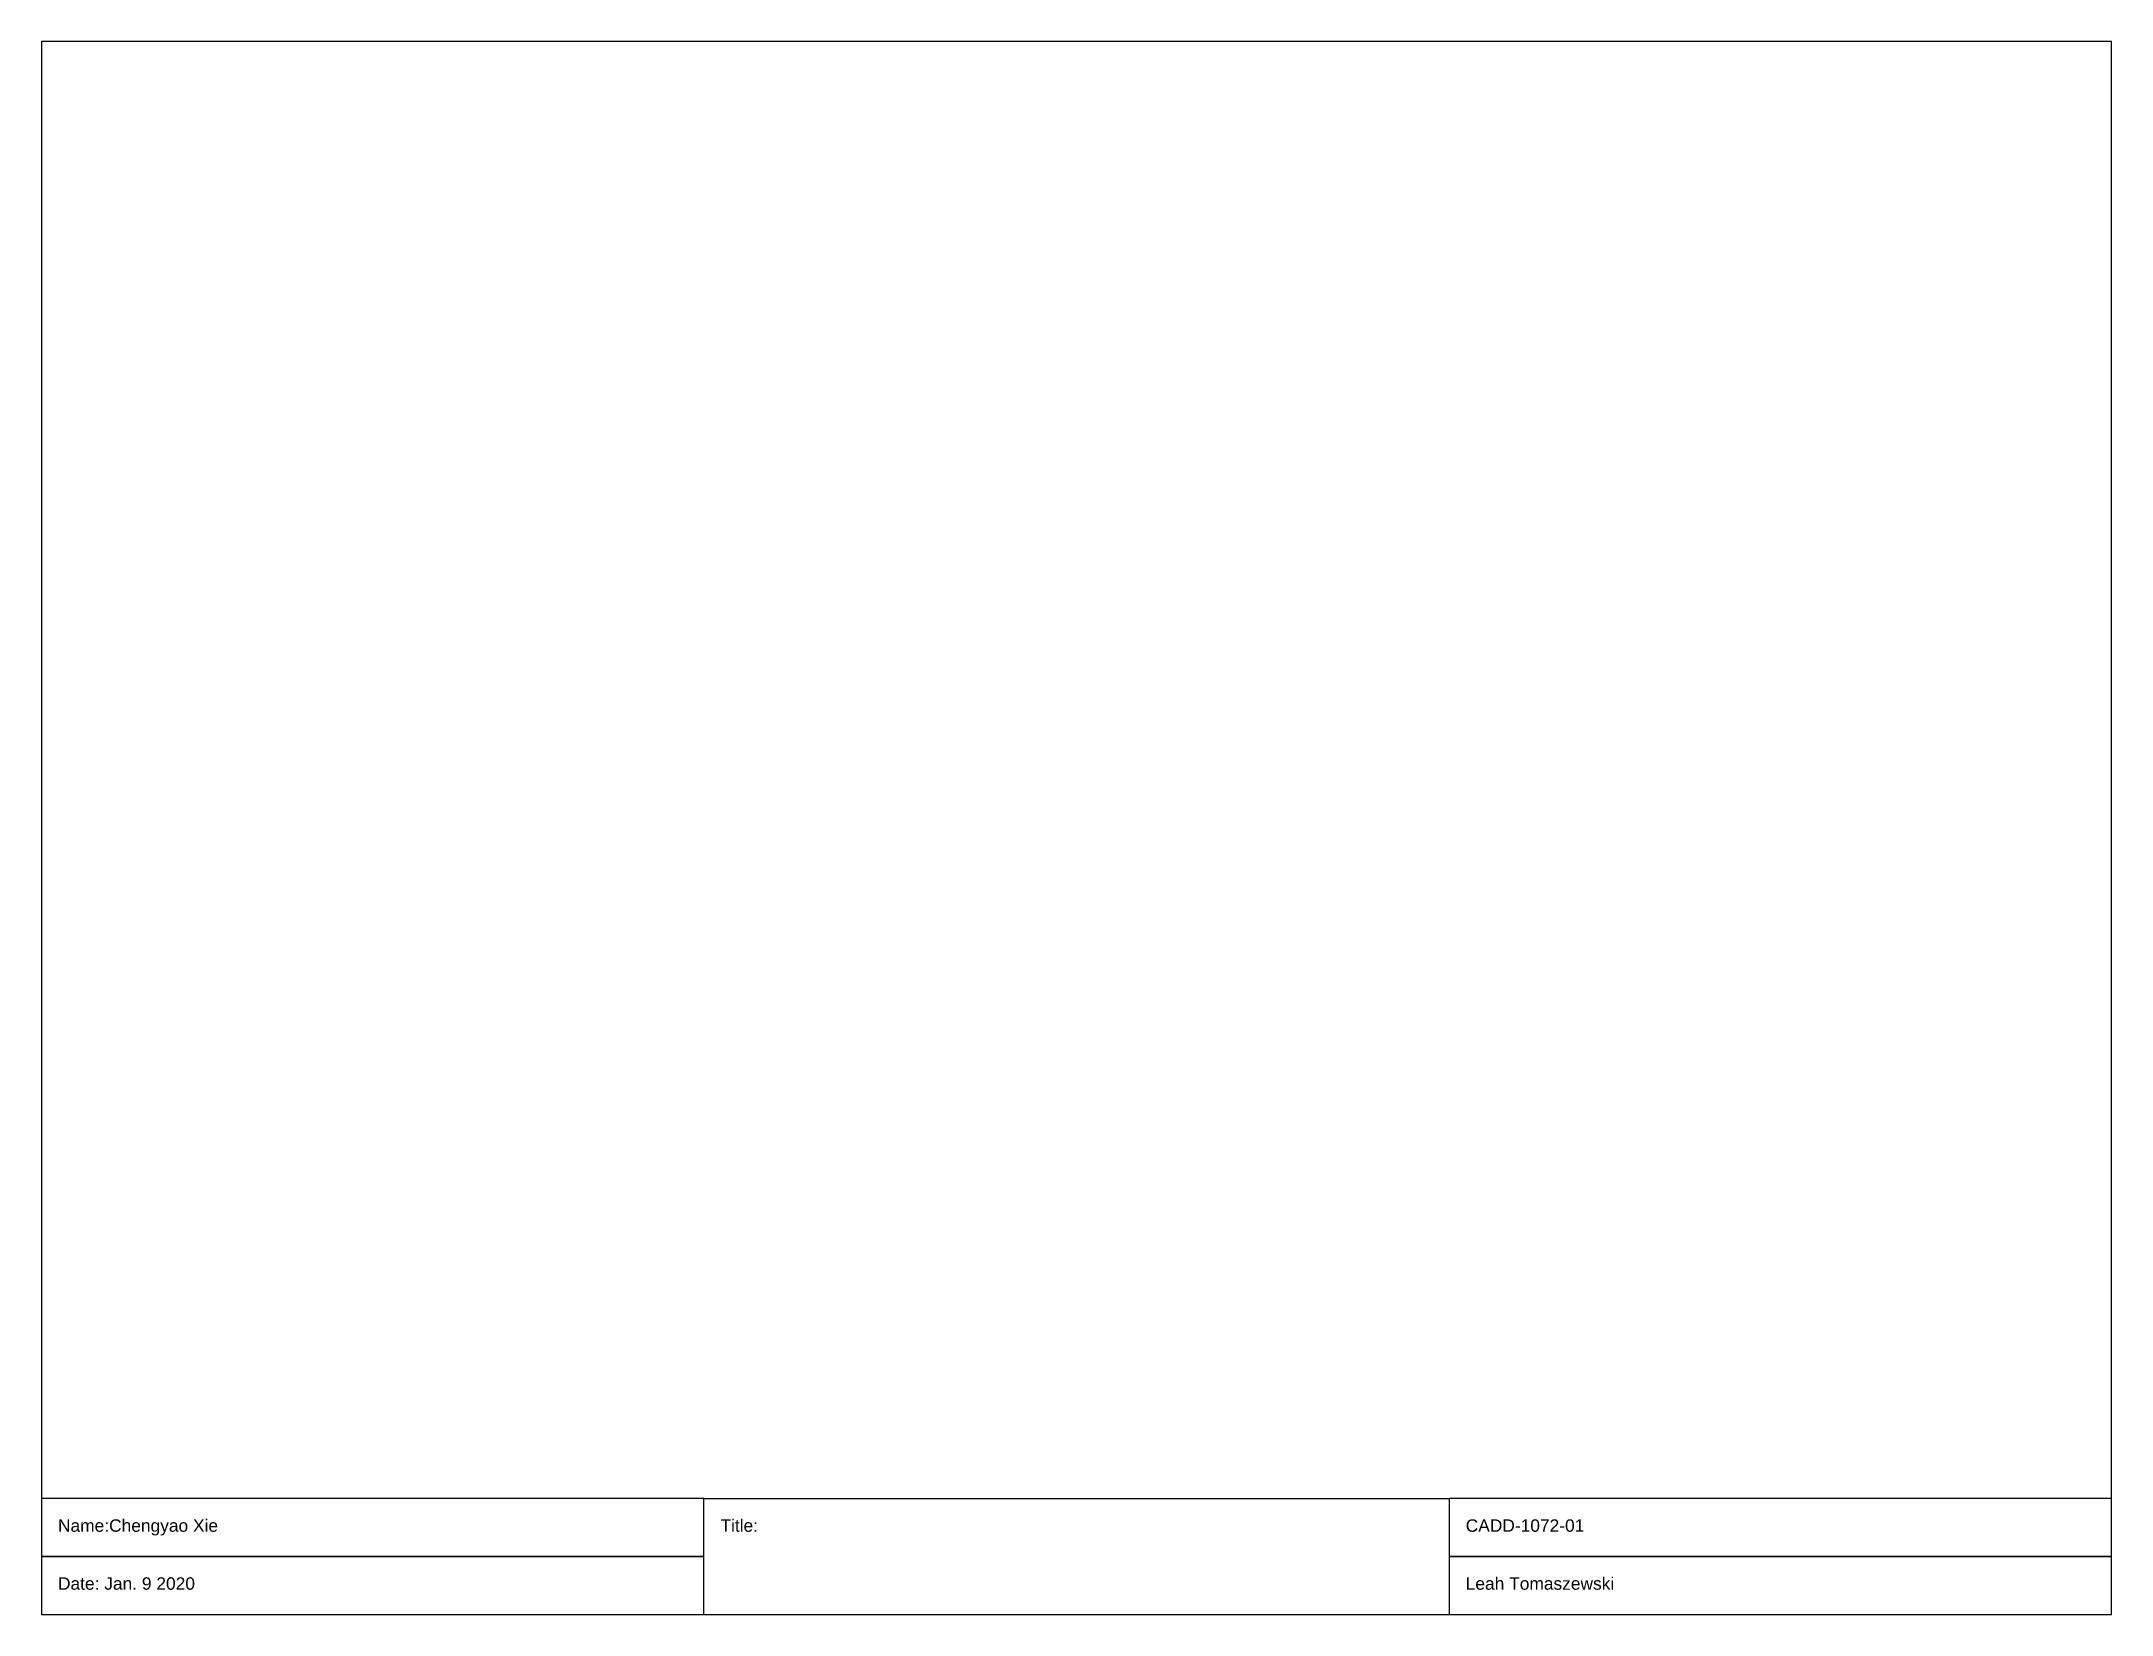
# Model space of a CAD drawing. Header units: millimetres. Extents: x -6 to 244, y -2 to 188.
import ezdxf

# ---------------------------------------------------------------- set-up
doc = ezdxf.new("R2010")
doc.units = ezdxf.units.MM
doc.header["$MEASUREMENT"] = 0
doc.styles.get("Standard").update_dxf_attribs({"font": 'arial.ttf'})

msp = doc.modelspace()

# ---------------------------------------------------------------- linework, layer by layer
for p, q in [((244.45, 187.58), (-5.55, 187.58)), ((-5.55, 187.58), (-5.55, -2.42)), ((74.45, 11.58), (164.45, 11.58))]:
    msp.add_line(p, q)
msp.add_lwpolyline([(-5.55, -2.42), (244.45, -2.42), (244.45, 187.58)])
for points in [[(-5.55, 4.58), (74.45, 4.58), (74.45, 11.58), (-5.55, 11.58)], [(164.45, 4.58), (244.45, 4.58), (244.45, 11.58), (164.45, 11.58)], [(-5.55, -2.42), (74.45, -2.42), (74.45, 4.58), (-5.55, 4.58)], [(164.45, -2.42), (244.45, -2.42), (244.45, 4.58), (164.45, 4.58)]]:
    msp.add_lwpolyline(points, close=True)

# ---------------------------------------------------------------- texts
for s, p in [('Name:Chengyao Xie', (-3.55, 7.58)), ('Title:', (76.45, 7.58)), ('CADD-1072-01', (166.45, 7.58)), ('Date: Jan. 9 2020', (-3.55, 0.58)), ('Leah Tomaszewski', (166.45, 0.58))]:
    msp.add_text(s, height=1.5).set_placement(p)

doc.saveas('drawing.dxf')
